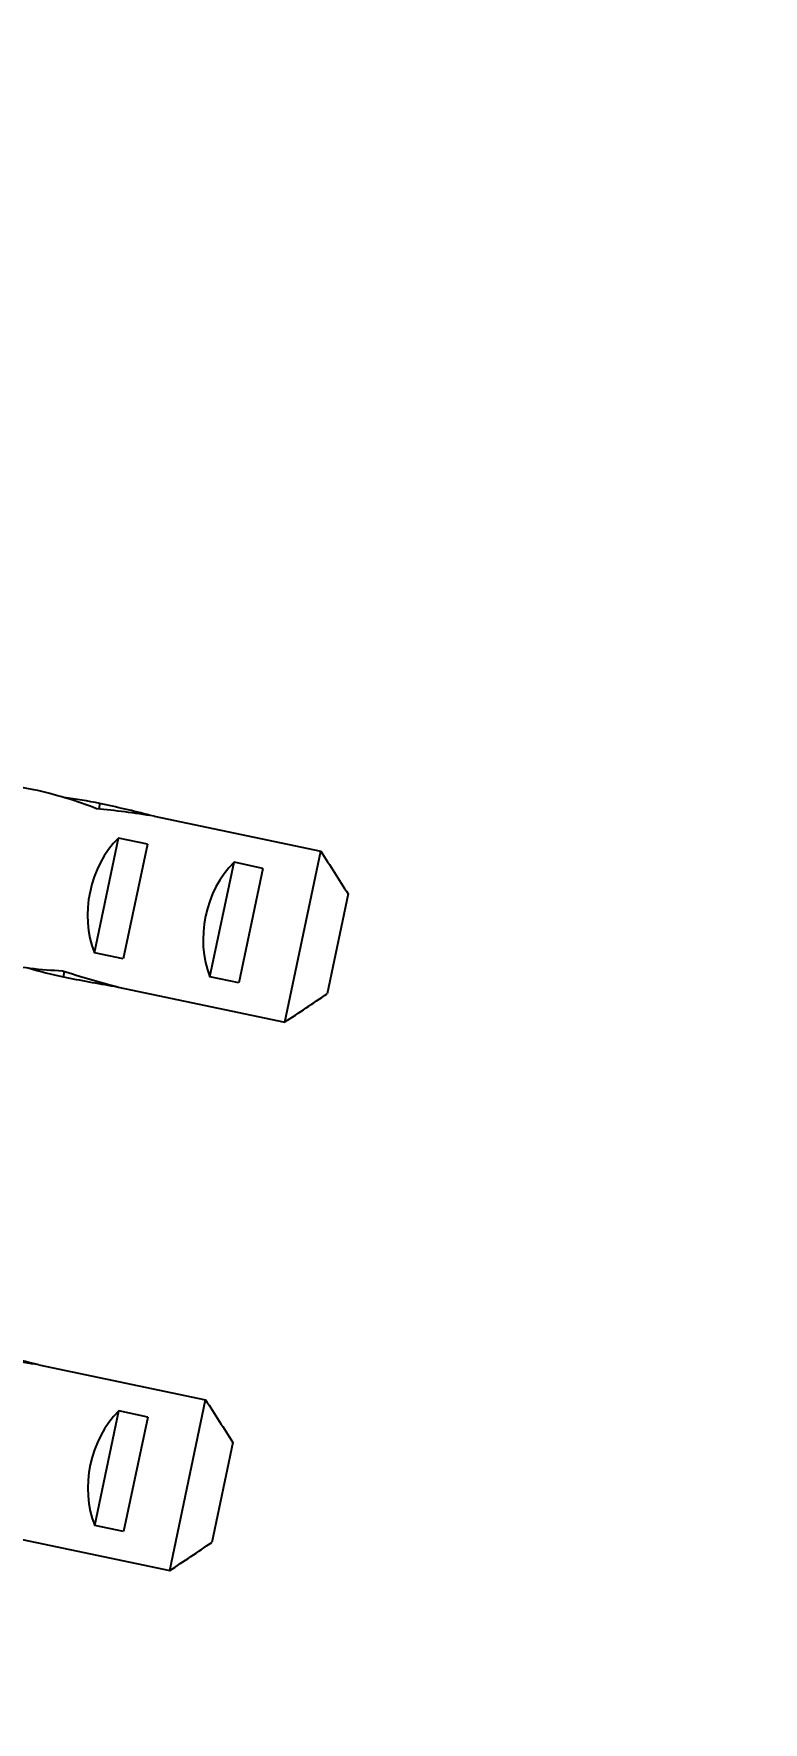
# Model space of a CAD drawing. Extents: x -678889171 to 586587, y -792238163 to 335485.
# Drawn here: x 68166.4 to 68195.3, y 28354.1 to 28420.8 of the extents above; entities that cross this region are included whole.
import ezdxf
from ezdxf import colors
from ezdxf.entities.mleader import LeaderData, LeaderLine
from ezdxf.math import Vec2, Vec3

# ---------------------------------------------------------------- set-up
doc = ezdxf.new("R2010")
doc.units = 0
doc.header["$MEASUREMENT"] = 0
for name, color, linetype in [('E-TEXT', 3, 'Continuous'), ('XR-A-9TH-FLOOR$0$A-WALL', 252, 'Continuous'), ('XR-Typ27 7th to11Th$0$XR-A-TYP-7-8-9-10$0$A-FURN-SANT', 252, 'Continuous')]:
    doc.layers.add(name, color=color, linetype=linetype)
doc.styles.get("Standard").update_dxf_attribs({"font": 'arial.ttf'})

# ---------------------------------------------------------------- blocks, each defined once
blk = doc.blocks.new('XR-Typ27 7th to11Th$0$XR-A-TYP-7-8-9-10$0$XREF_3BR$0$SE4')
at = {"layer": 'XR-Typ27 7th to11Th$0$XR-A-TYP-7-8-9-10$0$A-FURN-SANT'}
for p, q in [((411.4843811041064, 482.2638389063177), (414.9427043972646, 482.2638389063213)), ((430.4843811041064, 482.2638389063213), (433.9427043972646, 482.2638389063213)), ((416.1715826422333, 481.0638389063206), (410.2555028591305, 481.063838906317)), ((410.2555028591378, 475.2940450572605), (410.2555028591305, 481.063838906317)), ((416.1715826422333, 475.2940450572605), (416.1715826422333, 481.0638389063206)), ((435.1715826422333, 481.063838906317), (429.2555028591341, 481.063838906317)), ((429.2555028591341, 475.2940450572605), (429.2555028591341, 481.063838906317)), ((435.1715826422333, 475.2940450572605), (435.1715826422333, 481.063838906317)), ((411.2292292673847, 479.263838906325), (415.1978562339827, 479.2638389063213)), ((411.2292292673847, 479.263838906325), (411.2292292673883, 478.263838906325)), ((415.1978562339827, 479.2638389063213), (415.1978562339827, 478.2638389063177)), ((430.2292292673847, 479.2638389063177), (434.1978562339864, 479.263838906325)), ((430.2292292673847, 479.2638389063177), (430.2292292673883, 478.2638389063213)), ((434.1978562339864, 479.263838906325), (434.1978562339827, 478.263838906325)), ((415.1978562339827, 478.2638389063177), (411.2292292673883, 478.263838906325)), ((434.1978562339827, 478.263838906325), (430.2292292673883, 478.2638389063213)), ((410.2555028591378, 475.2940450572605), (410.2555028591341, 475.1540584780269)), ((410.2555028591341, 475.1540584780269), (410.2625385031279, 475.1540584780232)), ((411.2292292673847, 475.263838906325), (415.1978562339827, 475.2638389063177)), ((411.2292292673847, 475.263838906325), (411.2292292673847, 474.2638389063213)), ((415.1978562339827, 475.2638389063177), (415.1978562339827, 474.2638389063177)), ((416.1715826422369, 475.1540584780269), (416.1645469982432, 475.1540584780232)), ((416.1715826422333, 475.2940450572605), (416.1715826422369, 475.1540584780269)), ((429.2555028591341, 475.2940450572605), (429.2555028591305, 475.1540584780159)), ((429.2555028591305, 475.1540584780159), (429.2625385031279, 475.1540584780196)), ((415.1978562339827, 474.2638389063177), (411.2292292673847, 474.2638389063213)), ((410.2135427506837, 473.4031696375168), (410.3995686556154, 473.4031696375205)), ((416.2135427506837, 473.4031696375205), (416.0275168457483, 473.4031696375132))]:
    blk.add_line(p, q, dxfattribs=at)
for centre, major_axis, ratio, start_param, end_param in [((413.2135427506837, 479.9746289945251), (2.999999999999996, -3.59369772760391e-15), 0.7603511503128149, 3.989654732571283, 5.435123228198123), ((432.2135427506837, 479.9746289945288), (3.000000000000003, -6.993759123823967e-15), 0.7603511503128154, 3.989654732571285, 5.435123228198097), ((413.2135427506764, 473.4031696375241), (7.500966102935015e-13, 10.50533304301046), 0.2855692425656162, 1.403348247575181, 1.570796326795085), ((413.2135427506873, 477.0449338977633), (-2.888141144380772e-13, -10.50533304302783), 0.2855692425660929, -1.403348247575141, -1.209194573504207), ((413.2135427506837, 477.0449338977633), (4.418900161667326e-13, -10.50533304302795), 0.2855692425660862, 1.209194573504167, 1.403348247575101), ((413.2135427507237, 473.4031696375241), (-3.305855600669266e-12, 10.50533304295327), 0.2855692425640956, 4.712388980383475, 4.87983705960429), ((432.2135427506764, 473.4031696375168), (5.834089827349554e-13, 10.5053330430105), 0.2855692425656349, 1.403348247575171, 1.57079632679508), ((432.2135427506873, 477.0449338977633), (-2.888141144380772e-13, -10.50533304302783), 0.2855692425660929, -1.403348247575141, -1.209194573504207), ((413.2135427506837, 475.9746289945215), (2.999999999999999, -3.593697727603915e-15), 0.7603511503128159, 3.989654732571285, 5.435123228198097), ((413.2135427506873, 473.4031696375241), (-7.256929593190068e-13, -6.740046950977555), 0.4451007569862965, 4.712388980384906, 4.895847062626618), ((413.2135427506837, 470.9439865549721), (-1.66307380459795e-13, 6.740046950974139), 0.445100756986065, 1.209194573504181, 1.545118671373105), ((413.2135427506837, 470.9439865549721), (1.460127776569014e-13, 6.740046950974129), 0.4451007569860688, 4.73806663580648, 5.073990733675414), ((413.2135427506837, 473.4031696375241), (2.183997643691805e-15, 6.740046950973703), 0.44510075698605, 4.528930898142738, 4.712388980384699), ((413.2135427506801, 471.3309999156554), (1.470690268551559e-13, -8.333599245774844), 0.3599885129490057, 4.738066635806407, 5.19236690003625)]:
    blk.add_ellipse(centre, major_axis=major_axis, ratio=ratio, start_param=start_param, end_param=end_param, dxfattribs=at)
for points in [[(410.2555028591305, 481.063838906317), (410.6631789198364, 481.4658129231211), (411.0715044375684, 481.867210852688), (411.4843811041064, 482.2638389063177)], [(416.1715826422333, 481.0638389063206), (415.7638499952591, 481.4658687179362), (415.3554526383123, 481.8673342240327), (414.9427043972646, 482.2638389063213)], [(429.2555028591341, 481.063838906317), (429.6631789198327, 481.4658129231102), (430.071504437572, 481.867210852688), (430.4843811041064, 482.2638389063213)], [(435.1715826422333, 481.063838906317), (434.7638499952591, 481.4658687179326), (434.3554526383123, 481.8673342240363), (433.9427043972646, 482.2638389063213)]]:
    blk.add_open_spline(points, degree=3, dxfattribs=at)
blk = doc.blocks.new('XR-Typ27 7th to11Th')
at = {"layer": 'XR-Typ27 7th to11Th$0$XR-A-TYP-7-8-9-10$0$A-FURN-SANT', "xscale": 1.166667827585018, "yscale": 1.166667827585018, "zscale": 1.166667827585018, "rotation": 258.1431397248423}
blk.add_blockref('XR-Typ27 7th to11Th$0$XR-A-TYP-7-8-9-10$0$XREF_3BR$0$SE4', (70527.29643158239, 15450.12457124134, 4.775551972965864e-09), dxfattribs=at)

msp = doc.modelspace()

# ---------------------------------------------------------------- block references
at = {"layer": 'XR-A-9TH-FLOOR$0$A-WALL'}
msp.add_blockref('XR-Typ27 7th to11Th', (-2800.434649049275, 13522.11598560929), dxfattribs=at)

# ---------------------------------------------------------------- next in the draw order: leaders
at = {"layer": 'E-TEXT', "color": 30}
ml = msp.add_multileader_mtext('Standard', dxfattribs=at)
ml.set_content('\\C30;CT6/DP-T-8 {\\A1;3(1x3)mm\\H0.7x;\\S2^ ;\\H1.42857x; \\P∅ 25 mm PVC CONDUIT}', color=3)
ml.set_leader_properties(color=30)
ml.build(insert=Vec2(0, 0))
ml.multileader.update_dxf_attribs({"text_right_attachment_type": 6, "dogleg_length": 0.2763936738358556, "arrow_head_size": 153.5520410199195, "scale": 2})
ctx = ml.context
ctx.base_point, ctx.scale, ctx.char_height, ctx.arrow_head_size, ctx.landing_gap_size, ctx.plane_origin, ctx.plane_x_axis, ctx.plane_y_axis = Vec3(64824.18791546408, 29012.31283485918, -5.239763369474033e-06), 2, 153.5520410199195, 153.5520410199195, 3.071040820398391, Vec3(62831.15180910108, 40407.1685565061, 4.561070665106695e-05), Vec3(0.9799151539646329, -0.1994148716381752, 1.067544118916412e-11), Vec3(0.1994148716381752, 0.9799151539646329, 4.726316308033554e-09)
ctx.right_attachment = 6
notes = []
notes.append((ctx, [(0, (1, 1, 0), (64823.64623076518, 29012.42306887716, -5.239769270722854e-06), (0.9799151539646329, -0.1994148716381752, 1.067544118916411e-11), 0.5527873476717117, [(1, [(64942.87419271469, 29652.09374495037, -2.164947979196028e-06)], 0, [])])]))
ctx.mtext.insert, ctx.mtext.text_direction, ctx.mtext.rotation, ctx.mtext.width, ctx.mtext.defined_height, ctx.mtext.flow_direction, ctx.mtext.extrusion = Vec3(64843.12372545898, 29089.96224093903, -4.862259023203749e-06), Vec3(0.9799151539646329, -0.1994148716381752, 1.067544118916329e-11), 6.082424544163219, 2517.586958115766, 582.9320752441894, 5, Vec3(-9.529587864844292e-10, -4.629260130937769e-09, 1)
ml = msp.add_multileader_mtext('Standard', dxfattribs=at)
ml.set_content('\\C30;CT9/DP-T-8 {\\A1;3(1x3)mm\\H0.7x;\\S2^ ;\\H1.42857x; \\P∅ 25 mm PVC CONDUIT}', color=3)
ml.set_leader_properties(color=30)
ml.build(insert=Vec2(0, 0))
ml.multileader.update_dxf_attribs({"text_right_attachment_type": 6, "dogleg_length": 0.2763936738358556, "arrow_head_size": 153.5520410199195, "scale": 2})
ctx = ml.context
ctx.base_point, ctx.scale, ctx.char_height, ctx.arrow_head_size, ctx.landing_gap_size, ctx.plane_origin, ctx.plane_x_axis, ctx.plane_y_axis = Vec3(68639.65744359899, 27854.57321598502, -8.801456210614492e-07), 2, 153.5520410199195, 153.5520410199195, 3.071040820398391, Vec3(62707.57935081524, 39118.54990729345, 4.561070665106695e-05), Vec3(0.9799151539646329, -0.1994148716381752, 1.067544118916412e-11), Vec3(0.1994148716381752, 0.9799151539646329, 4.726316308033554e-09)
ctx.right_attachment = 6
notes.append((ctx, [(0, (1, 1, 0), (68639.11575890008, 27854.683450003, -8.801515223102694e-07), (0.9799151539646329, -0.1994148716381752, 1.067544118916412e-11), 0.5527873476717117, [(1, [(66473.0293735452, 29047.13154260442, 2.575809837690669e-06)], 0, [])])]))
ctx.mtext.insert, ctx.mtext.text_direction, ctx.mtext.rotation, ctx.mtext.width, ctx.mtext.defined_height, ctx.mtext.flow_direction, ctx.mtext.extrusion = Vec3(68658.59325359388, 27932.22262206487, -5.02641274791165e-07), Vec3(0.9799151539646329, -0.1994148716381752, 1.067544118916329e-11), 6.082424544163219, 2517.586958115766, 582.9320752441894, 5, Vec3(-9.529587864844292e-10, -4.629260130937769e-09, 1)
for ctx, leaders in notes:
    for number, flags, end, landing, length, lines in leaders:
        leader = LeaderData()
        leader.index, (leader.has_last_leader_line, leader.has_dogleg_vector, leader.attachment_direction) = number, flags
        leader.last_leader_point, leader.dogleg_vector, leader.dogleg_length = Vec3(end), Vec3(landing), length
        for number, points, colour, breaks in lines:
            line = LeaderLine()
            line.index, line.vertices, line.color, line.breaks = number, Vec3.list(points), colors.encode_raw_color(colour), breaks
            leader.lines.append(line)
        ctx.leaders.append(leader)

doc.saveas('drawing.dxf')
